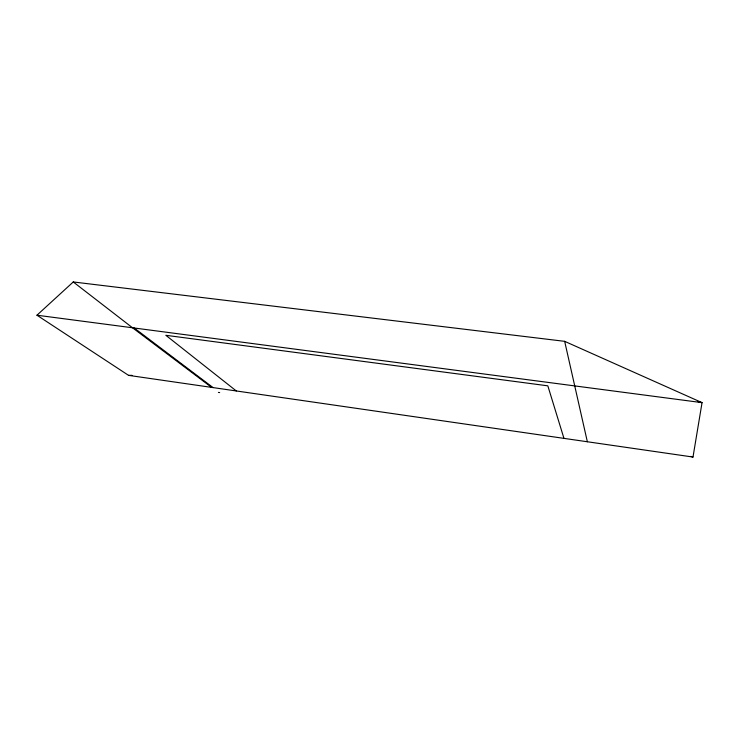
<?xml version="1.0" encoding="UTF-8"?>
<svg xmlns="http://www.w3.org/2000/svg" width="739" height="739" viewBox="0 0 739 739"><rect width="100%" height="100%" fill="white"/><g stroke="black" fill="none" stroke-linecap="round" stroke-linejoin="round"><path stroke-width="1.11" d="M692.997 457.044L702.05 402.644L564.661 341.335L73.263 281.956L36.95 315.211L128.568 375.366L692.997 457.044L690.799 456.416M128.568 375.366L132.022 375.347M36.95 315.211L702.05 402.644L697.598 401.453M218.411 392.409L219.649 392.575M134.193 327.996L213.063 387.596M211.613 387.384L132.521 327.774L73.263 281.956M236.304 390.959L165.841 335.294L547.83 385.832L563.959 438.375M564.661 341.335L587.348 441.756"/></g></svg>
